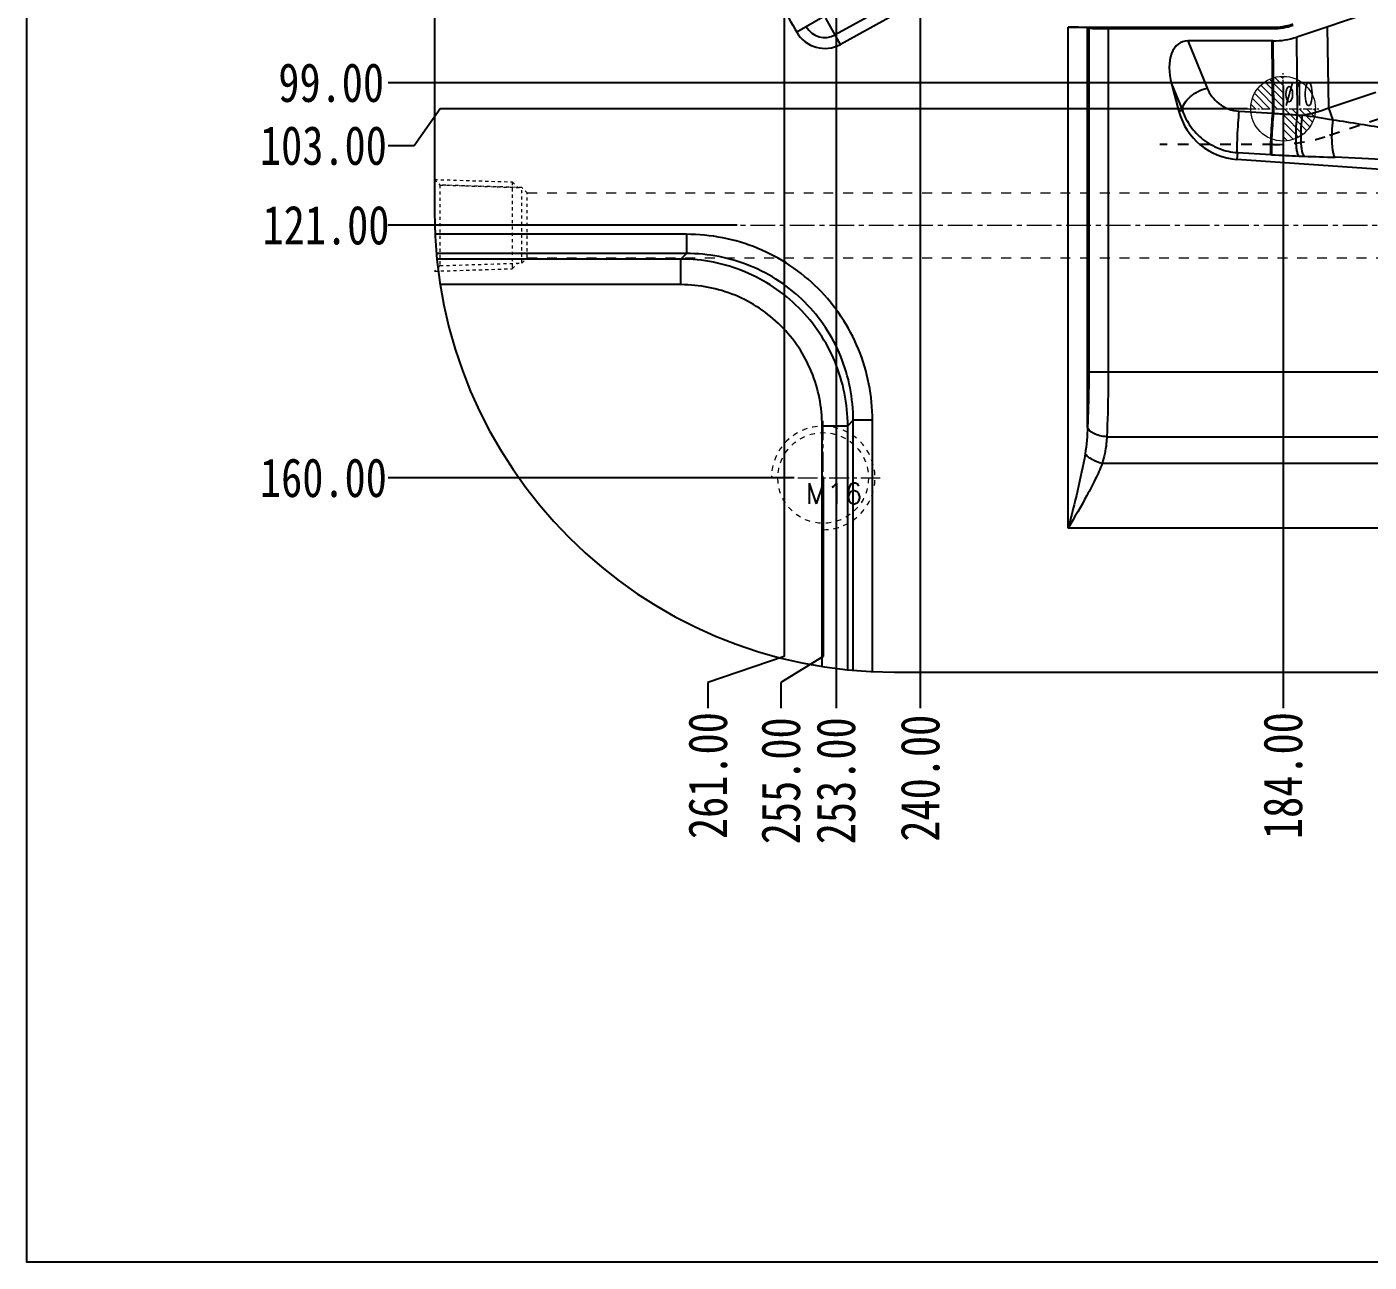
# Model space of a CAD drawing. Header units: millimetres. Extents: x 1205 to 2192, y -3369 to -2218.
# Drawn here: x 1205.3 to 1412.5, y -2752.1 to -2561.4 of the extents above; entities that cross this region are included whole.
import ezdxf

# ---------------------------------------------------------------- set-up
doc = ezdxf.new("R2010")
doc.units = ezdxf.units.MM
doc.header["$LTSCALE"] = 16.335
doc.header["$PDMODE"] = 3
doc.header["$PDSIZE"] = 0.3125
doc.linetypes.add('CENTER', pattern=[0.6, 0.375, -0.075, 0.075, -0.075])
doc.linetypes.add('HIDDEN', pattern=[0.2, 0.1, -0.1])
doc.layers.get('0').update_dxf_attribs({"linetype": 'CONTINUOUS'})
doc.layers.get('Defpoints').update_dxf_attribs({"linetype": 'CONTINUOUS'})
for name, color, linetype, lineweight in [('cool', 153, 'HIDDEN', 9), ('epin', 13, 'CONTINUOUS', 9), ('screw', 33, 'CONTINUOUS', 13)]:
    doc.layers.add(name, color=color, linetype=linetype, lineweight=lineweight)
doc.layers.add('DEFAULT_2', color=8, linetype='HIDDEN')
doc.layers.add('DIM', color=3, linetype='CONTINUOUS')
doc.styles.get("Standard").update_dxf_attribs({"font": 'txt', "width": 0.8})
doc.styles.add('TXT', font='txt.shx', dxfattribs={"bigfont": 'gbcbig.shx'})
doc.styles.add('TXT05', font='txt.shx', dxfattribs={"width": 0.5, "bigfont": 'gbcbig.shx'})
doc.dimstyles.new('11', dxfattribs={"dimtxt": 10, "dimasz": 10, "dimexe": 0, "dimexo": 0, "dimgap": 0, "dimtad": 0, "dimzin": 0, "dimdsep": 46, "dimtxsty": 'Standard', "dimcen": 0, "dimclrd": 4, "dimclre": 4, "dimclrt": 6, "dimazin": 0, "dimtfac": 1, "dimtofl": 0, "dimtmove": 0, "dimatfit": 3, "dimfxl": 0, "dimtolj": 1, "dimtzin": 0, "dimarcsym": 0})

# ---------------------------------------------------------------- blocks, each defined once
blk = doc.blocks.new('cool_jt_f12')
at = {"layer": 'cool', "ltscale": 0.3}
for p, q in [((0, 7.0785), (0.856, 6.2225)), ((0, 7.0785), (12, 6.7035)), ((0.856, 6.2225), (0.856, -6.2225)), ((13.5, 5.827375), (0.856, 6.2225)), ((0.856, 6.2225), (13.5, 5.827375)), ((12, 6.7035), (12.856, 5.8475)), ((12, 6.7035), (12, -6.7035)), ((14.327375, 5), (13.5, 5.827375)), ((13.5, -5.827375), (13.5, 5.827375)), ((14.327375, -5), (14.327375, 5)), ((0.856, -6.2225), (13.5, -5.827375)), ((12, -6.7035), (12.856, -5.8475)), ((13.5, -5.827375), (14.327375, -5)), ((0.856, -6.2225), (0, -7.0785)), ((0, -7.0785), (12, -6.7035))]:
    blk.add_line(p, q, dxfattribs=at)
blk = doc.blocks.new('02')
at = {"layer": 'cool', "ltscale": 0.932966}
for p, q in [((1262.52, -963.86), (1863.86, -963.86)), ((1262.52, -973.86), (1863.86, -973.86))]:
    blk.add_line(p, q, dxfattribs=at)
at = {"layer": 'cool', "color": 1, "linetype": 'CENTER', "ltscale": 0.621977}
blk.add_line((1248.19, -968.86), (1878.19, -968.86), dxfattribs=at)
at = {"layer": 'cool', "ltscale": 0.932966}
blk.add_blockref('cool_jt_f12', (1248.19, -968.86), dxfattribs=at)
blk = doc.blocks.new('epin_ejp_10')
at = {"layer": 'epin'}
h = blk.add_hatch(dxfattribs=at)
h.set_pattern_fill('_ANSI31', color=123, scale=0.25, angle=90, style=0)
h.set_pattern_definition([(135, (-1645.23396, 6741.0989), (-0.56126601, -0.56126601), [])])
h.paths.add_polyline_path([(0, 5, 0.414214), (-5, 0), (0, 0)])
h.paths.add_polyline_path([(5, 0), (0, 0), (0, -5, 0.414214)])
at = {"layer": 'epin', "color": 1, "linetype": 'CENTER', "ltscale": 0.219913}
for p, q in [((0, -5.5), (0, 5.5)), ((-5.5, 0), (5.5, 0))]:
    blk.add_line(p, q, dxfattribs=at)
at = {"layer": 'epin'}
blk.add_circle((0, 0), 5, dxfattribs=at)
at = {"layer": 'epin', "color": 6, "style": 'TXT05', "width": 0.5}
blk.add_text('%%c10', height=3.5, dxfattribs=at).set_placement((0.2, 0.5))
blk = doc.blocks.new('*D274')
at = {"layer": 'Defpoints', "color": 0, "transparency": 16777216}
for p in [(1583.19, -2471.02), (1399.19, -2570.41), (1399.19, -2666.58)]:
    blk.add_point(p, dxfattribs=at)
at = {"layer": 'DIM', "color": 4, "lineweight": -2, "transparency": 16777216}
blk.add_line((1399.19, -2570.41), (1399.19, -2666.58), dxfattribs=at)
at = {"layer": 'DIM', "color": 6, "transparency": 16777216, "insert": (1399.19, -2676.98), "char_height": 6, "attachment_point": 5, "rotation": 90}
blk.add_mtext('\\A1;184.00', dxfattribs=at)
blk = doc.blocks.new('*D275')
at = {"layer": 'Defpoints', "color": 0, "transparency": 16777216}
for p in [(1583.19, -2471.02), (1343.19, -2546.02), (1343.19, -2666.58)]:
    blk.add_point(p, dxfattribs=at)
at = {"layer": 'DIM', "color": 4, "lineweight": -2, "transparency": 16777216}
blk.add_line((1343.19, -2546.02), (1343.19, -2666.58), dxfattribs=at)
at = {"layer": 'DIM', "color": 6, "transparency": 16777216, "insert": (1343.19, -2677.38), "char_height": 6, "attachment_point": 5, "rotation": 90}
blk.add_mtext('\\A1;240.00', dxfattribs=at)
blk = doc.blocks.new('*D276')
at = {"layer": 'Defpoints', "color": 0, "transparency": 16777216}
for p in [(1583.19, -2471.02), (1328.19, -2631.02), (1321.68, -2666.58)]:
    blk.add_point(p, dxfattribs=at)
at = {"layer": 'DIM', "color": 4, "lineweight": -2, "transparency": 16777216}
for p, q in [((1328.19, -2631.02), (1328.19, -2658.58)), ((1328.19, -2658.58), (1321.68, -2662.58)), ((1321.68, -2662.58), (1321.68, -2666.58))]:
    blk.add_line(p, q, dxfattribs=at)
at = {"layer": 'DIM', "color": 6, "transparency": 16777216, "insert": (1321.68, -2677.78), "char_height": 6, "attachment_point": 5, "rotation": 90}
blk.add_mtext('\\A1;255.00', dxfattribs=at)
blk = doc.blocks.new('*D277')
at = {"layer": 'Defpoints', "color": 0, "transparency": 16777216}
for p in [(1583.19, -2471.02), (1330.19, -2519.41), (1330.19, -2666.58)]:
    blk.add_point(p, dxfattribs=at)
at = {"layer": 'DIM', "color": 4, "lineweight": -2, "transparency": 16777216}
blk.add_line((1330.19, -2519.41), (1330.19, -2666.58), dxfattribs=at)
at = {"layer": 'DIM', "color": 6, "transparency": 16777216, "insert": (1330.19, -2677.78), "char_height": 6, "attachment_point": 5, "rotation": 90}
blk.add_mtext('\\A1;253.00', dxfattribs=at)
blk = doc.blocks.new('*D278')
at = {"layer": 'Defpoints', "color": 0, "transparency": 16777216}
for p in [(1583.19, -2471.02), (1322.19, -2485.81), (1310.41, -2666.58)]:
    blk.add_point(p, dxfattribs=at)
at = {"layer": 'DIM', "color": 4, "lineweight": -2, "transparency": 16777216}
for p, q in [((1322.19, -2485.81), (1322.19, -2658.58)), ((1322.19, -2658.58), (1310.41, -2662.58)), ((1310.41, -2662.58), (1310.41, -2666.58))]:
    blk.add_line(p, q, dxfattribs=at)
at = {"layer": 'DIM', "color": 6, "transparency": 16777216, "insert": (1310.41, -2676.98), "char_height": 6, "attachment_point": 5, "rotation": 90}
blk.add_mtext('\\A1;261.00', dxfattribs=at)
blk = doc.blocks.new('*D280')
at = {"layer": 'Defpoints', "color": 0, "transparency": 16777216}
for p in [(1583.19, -2471.02), (1261.05, -2570.02), (1565.69, -2570.02)]:
    blk.add_point(p, dxfattribs=at)
at = {"layer": 'DIM', "color": 4, "lineweight": -2, "transparency": 16777216}
blk.add_line((1565.69, -2570.02), (1261.05, -2570.02), dxfattribs=at)
at = {"layer": 'DIM', "color": 6, "transparency": 16777216, "insert": (1252.25, -2570.02), "char_height": 6, "attachment_point": 5}
blk.add_mtext('\\A1;99.00', dxfattribs=at)
blk = doc.blocks.new('*D281')
at = {"layer": 'Defpoints', "color": 0, "transparency": 16777216}
for p in [(1583.19, -2471.02), (1393.69, -2574.02), (1261.05, -2579.73)]:
    blk.add_point(p, dxfattribs=at)
at = {"layer": 'DIM', "color": 4, "lineweight": -2, "transparency": 16777216}
for p, q in [((1269.05, -2574.02), (1265.05, -2579.73)), ((1393.69, -2574.02), (1269.05, -2574.02)), ((1265.05, -2579.73), (1261.05, -2579.73))]:
    blk.add_line(p, q, dxfattribs=at)
at = {"layer": 'DIM', "color": 6, "transparency": 16777216, "insert": (1251.05, -2579.73), "char_height": 6, "attachment_point": 5}
blk.add_mtext('\\A1;103.00', dxfattribs=at)
blk = doc.blocks.new('*D282')
at = {"layer": 'Defpoints', "color": 0, "transparency": 16777216}
for p in [(1583.19, -2471.02), (1261.05, -2592.02), (1314.9, -2592.02)]:
    blk.add_point(p, dxfattribs=at)
at = {"layer": 'DIM', "color": 4, "lineweight": -2, "transparency": 16777216}
blk.add_line((1314.9, -2592.02), (1261.05, -2592.02), dxfattribs=at)
at = {"layer": 'DIM', "color": 6, "transparency": 16777216, "insert": (1251.45, -2592.02), "char_height": 6, "attachment_point": 5}
blk.add_mtext('\\A1;121.00', dxfattribs=at)
blk = doc.blocks.new('*D283')
at = {"layer": 'Defpoints', "color": 0, "transparency": 16777216}
for p in [(1583.19, -2471.02), (1261.05, -2631.02), (1323.7, -2631.02)]:
    blk.add_point(p, dxfattribs=at)
at = {"layer": 'DIM', "color": 4, "lineweight": -2, "transparency": 16777216}
blk.add_line((1323.7, -2631.02), (1261.05, -2631.02), dxfattribs=at)
at = {"layer": 'DIM', "color": 6, "transparency": 16777216, "insert": (1251.05, -2631.02), "char_height": 6, "attachment_point": 5}
blk.add_mtext('\\A1;160.00', dxfattribs=at)
blk = doc.blocks.new('screw_m16_g')
at = {"layer": 'screw', "color": 1, "linetype": 'CENTER', "ltscale": 0.497582}
for p, q in [((0, -8.8), (0, 8.8)), ((-8.8, 0), (8.8, 0))]:
    blk.add_line(p, q, dxfattribs=at)
at = {"layer": 'screw', "color": 33, "linetype": 'HIDDEN', "ltscale": 0.497582}
blk.add_circle((0, 0), 7, dxfattribs=at)
at = {"layer": 'screw', "color": 92, "linetype": 'HIDDEN', "ltscale": 0.497582}
blk.add_arc((0, 0), 8, 270, 180, dxfattribs=at)
at = {"layer": 'screw', "color": 6, "style": 'TXT'}
blk.add_text('M16', height=3.2, dxfattribs=at).set_placement((-2.72, -4))

msp = doc.modelspace()

# ---------------------------------------------------------------- linework, layer by layer
at = {"color": 7, "linetype": 'Continuous'}
for p, q in [((1268.194, -2352.018), (1268.194, -2590.018)), ((1354.696, -2550.95), (1330.855, -2564.083)), ((1345.816, -2553.925), (1330.045, -2562.612)), ((1413.283, -2558.959), (1401.298, -2562.954)), ((1328.126, -2559.888), (1324.123, -2562.221)), ((1330.855, -2564.083), (1328.62, -2560.024)), ((1366.017, -2638.781), (1366.017, -2561.437)), ((1366.017, -2561.437), (1397.584, -2561.437)), ((1369.006, -2623.131), (1369.006, -2561.509)), ((1369.204, -2561.568), (1369.006, -2561.509)), ((1369.204, -2561.568), (1369.204, -2614.708)), ((1372.192, -2561.64), (1372.192, -2614.659)), ((1372.192, -2561.64), (1397.584, -2561.64)), ((1397.584, -2561.64), (1397.584, -2561.437)), ((1401.442, -2574.979), (1401.298, -2562.954)), ((1406.275, -2573.87), (1406.031, -2561.376)), ((1384.482, -2563.546), (1387.472, -2570.828)), ((1397.65, -2563.546), (1384.482, -2563.546)), ((1397.609, -2574.713), (1397.516, -2563.546)), ((1397.744, -2574.722), (1397.65, -2563.546)), ((1381.968, -2570.173), (1383.667, -2574.311)), ((1381.968, -2570.173), (1383.116, -2574.458)), ((1406.275, -2573.87), (1413.528, -2571.452)), ((1383.667, -2574.311), (1383.116, -2574.458)), ((1392.427, -2574.395), (1397.609, -2574.713)), ((1397.609, -2574.713), (1397.744, -2574.722)), ((1406.905, -2575.76), (1406.275, -2573.87)), ((1392.152, -2580.787), (1392.078, -2581.846)), ((1541.426, -2592.289), (1392.078, -2581.846)), ((1392.152, -2580.787), (1397.335, -2581.105)), ((1397.335, -2581.105), (1397.478, -2581.114)), ((1307.084, -2593.41), (1268.275, -2593.41)), ((1307.084, -2593.41), (1307.084, -2596.381)), ((1307.084, -2596.381), (1268.479, -2596.381)), ((1306.244, -2597.221), (1307.084, -2596.381)), ((1306.244, -2597.221), (1268.56, -2597.221)), ((1306.244, -2601.182), (1306.244, -2597.221)), ((1306.244, -2601.182), (1269.077, -2601.182)), ((1369.204, -2614.659), (1372.192, -2614.661)), ((1372.192, -2614.659), (1564.234, -2614.659)), ((1328.03, -2660.135), (1328.03, -2622.968)), ((1328.03, -2622.968), (1331.991, -2622.968)), ((1331.991, -2622.968), (1332.831, -2622.128)), ((1331.991, -2660.652), (1331.991, -2622.968)), ((1332.831, -2660.732), (1332.831, -2622.128)), ((1335.802, -2622.128), (1332.831, -2622.128)), ((1335.802, -2660.937), (1335.802, -2622.128)), ((1371.993, -2624.659), (1564.802, -2624.659)), ((1565.221, -2628.781), (1371.26, -2628.781)), ((1565.906, -2638.781), (1366.017, -2638.781)), ((1339.194, -2661.018), (1559.795, -2661.018))]:
    msp.add_line(p, q, dxfattribs=at)
msp.add_lwpolyline([(1205.268, -2217.543), (2177.262, -2217.543), (2177.262, -2752.101), (1205.268, -2752.101)], close=True)
for centre, radius, start, end in [((1506.315, -2456.018), 210.868, 207.45552, 210.23869), ((1397.574, -2551.541), 9.897, 270.05926, 288.37569), ((1328.443, -2559.703), 5, 210.23869, 298.8471), ((1328.443, -2559.703), 3.321, 210.23869, 298.8471), ((1352.545, -2533.439), 32.877, 300.04559, 300.44472), ((1397.638, -2551.935), 11.61, 270.05926, 288.37568), ((1392.776, -2571.87), 10, 195, 266), ((1412.673, -2397.234), 178.099, 266.38442, 266.6311), ((1398.07, -2552.719), 22.687, 280.50771, 291.20179), ((1379.073, -2738.237), 164.843, 80.27983, 81.93253), ((1354.264, -2924.827), 353.013, 80.02233, 81.42411), ((1408.861, -2394.378), 187.083, 266.51175, 267.78353), ((1416.53, -2199.213), 382.398, 267.76619, 267.88764), ((1392.442, -2992.71), 411.454, 86.7978, 87.93879), ((1339.194, -2590.018), 71, 180, 269.99993)]:
    msp.add_arc(centre, radius, start, end, dxfattribs=at)
for centre, major_axis, ratio, start_param, end_param in [((1397.58, -2551.576), (-1.612, 9.934), 0.9985935, -3.3022455, -2.9809398), ((1366.017, -2561.516), (3, 0), 0.0261859, 0.0872665, 1.5707963), ((1372.192, -2561.562), (3, 0), 0.0261859, -3.0543262, -1.5707963), ((1386.138, -2570.043), (-2.594, 6.317), 0.5857503, -0.2360064, 1.3548719)]:
    msp.add_ellipse(centre, major_axis=major_axis, ratio=ratio, start_param=start_param, end_param=end_param, dxfattribs=at)
for points, knots in [([(1383.667, -2574.311), (1383.643, -2573.537), (1384.339, -2572.56), (1385.333, -2571.781), (1386.221, -2571.244), (1386.962, -2570.959), (1387.472, -2570.828)], [0, 0, 0, 0, 0.428337, 0.5650262, 0.7084264, 1, 1, 1, 1]), ([(1387.472, -2570.828), (1387.658, -2571.281), (1388.16, -2572.167), (1389.264, -2573.289), (1390.718, -2574.113), (1391.846, -2574.359), (1392.427, -2574.395)], [0, 0, 0, 0, 0.2287714, 0.4702183, 0.727844, 1, 1, 1, 1]), ([(1383.667, -2574.311), (1383.966, -2575.166), (1384.819, -2576.823), (1386.765, -2578.87), (1389.275, -2580.303), (1391.185, -2580.724), (1392.152, -2580.787)], [0, 0, 0, 0, 0.2413044, 0.4886213, 0.7420395, 1, 1, 1, 1]), ([(1392.152, -2580.787), (1392.131, -2580.686), (1392.12, -2580.398), (1392.112, -2579.864), (1392.128, -2579.13), (1392.172, -2577.906), (1392.264, -2576.31), (1392.365, -2575.016), (1392.427, -2574.395)], [0, 0, 0, 0, 0.0484206, 0.133884, 0.2508946, 0.3919011, 0.7077176, 1, 1, 1, 1]), ([(1397.335, -2581.105), (1397.314, -2581.004), (1397.303, -2580.717), (1397.295, -2580.182), (1397.31, -2579.449), (1397.355, -2578.225), (1397.446, -2576.628), (1397.548, -2575.334), (1397.609, -2574.713)], [0, 0, 0, 0, 0.0484206, 0.133884, 0.2508946, 0.3919011, 0.7077176, 1, 1, 1, 1]), ([(1397.478, -2581.114), (1397.456, -2581.013), (1397.443, -2580.725), (1397.433, -2580.191), (1397.447, -2579.457), (1397.489, -2578.234), (1397.58, -2576.637), (1397.682, -2575.343), (1397.744, -2574.722)], [0, 0, 0, 0, 0.0484717, 0.1339491, 0.2509552, 0.3919469, 0.707727, 1, 1, 1, 1]), ([(1397.744, -2574.722), (1398.054, -2574.743), (1399.287, -2574.829), (1400.519, -2574.914), (1401.442, -2574.979)], [0, 0, 0, 0, 0.2515435, 1, 1, 1, 1]), ([(1401.625, -2581.321), (1401.549, -2581.234), (1401.438, -2580.942), (1401.323, -2580.408), (1401.24, -2579.677), (1401.194, -2578.804), (1401.191, -2577.84), (1401.243, -2576.552), (1401.338, -2575.593), (1401.442, -2574.979)], [0, 0, 0, 0, 0.0540692, 0.14112, 0.2575702, 0.3968294, 0.5502961, 0.7085026, 1, 1, 1, 1]), ([(1402.435, -2581.352), (1402.355, -2581.267), (1402.235, -2580.976), (1402.109, -2580.443), (1402.017, -2579.714), (1401.965, -2578.844), (1401.956, -2577.882), (1402.004, -2576.597), (1402.101, -2575.639), (1402.207, -2575.025)], [0, 0, 0, 0, 0.0548286, 0.1420693, 0.2583858, 0.3973402, 0.5504592, 0.708394, 1, 1, 1, 1]), ([(1407.241, -2581.522), (1407.166, -2581.447), (1407.05, -2581.194), (1406.926, -2580.725), (1406.829, -2580.087), (1406.74, -2579.013), (1406.735, -2577.551), (1406.826, -2576.354), (1406.905, -2575.76)], [0, 0, 0, 0, 0.054377, 0.1385458, 0.2502457, 0.3844873, 0.6924439, 1, 1, 1, 1]), ([(1335.802, -2622.128), (1335.801, -2620.25), (1335.438, -2616.483), (1333.809, -2611.054), (1331.15, -2606.045), (1327.557, -2601.657), (1323.17, -2598.064), (1318.161, -2595.403), (1312.73, -2593.774), (1308.962, -2593.41), (1307.084, -2593.41)], [0, 0, 0, 0, 0.1250026, 0.2499882, 0.3749738, 0.4999571, 0.6249425, 0.7499496, 0.8749809, 1, 1, 1, 1]), ([(1332.831, -2622.128), (1332.834, -2620.443), (1332.516, -2617.063), (1331.065, -2612.188), (1328.686, -2607.689), (1325.464, -2603.751), (1321.525, -2600.528), (1317.026, -2598.148), (1312.15, -2596.696), (1308.769, -2596.377), (1307.084, -2596.381)], [0, 0, 0, 0, 0.1249962, 0.2499807, 0.3749688, 0.4999568, 0.624947, 0.7499569, 0.8749873, 1, 1, 1, 1]), ([(1331.991, -2622.968), (1331.986, -2621.286), (1331.65, -2617.913), (1330.178, -2613.054), (1327.787, -2608.573), (1324.566, -2604.645), (1320.639, -2601.425), (1316.157, -2599.034), (1311.299, -2597.562), (1307.926, -2597.226), (1306.244, -2597.221)], [0, 0, 0, 0, 0.1249861, 0.2500076, 0.3750039, 0.5000185, 0.6250208, 0.7499923, 0.875005, 1, 1, 1, 1]), ([(1328.03, -2622.968), (1328.03, -2621.543), (1327.753, -2618.684), (1326.115, -2613.21), (1322.084, -2607.127), (1316.002, -2603.097), (1310.527, -2601.459), (1307.669, -2601.182), (1306.244, -2601.182)], [0, 0, 0, 0, 0.1253047, 0.2506351, 0.5000186, 0.7493649, 0.8746863, 1, 1, 1, 1]), ([(1369.204, -2614.708), (1369.204, -2615.441), (1369.187, -2618.25), (1369.11, -2621.058), (1369.006, -2623.131)], [0, 0, 0, 0, 0.2609183, 1, 1, 1, 1]), ([(1372.192, -2614.659), (1372.192, -2615.529), (1372.176, -2618.863), (1372.099, -2622.197), (1371.993, -2624.659)], [0, 0, 0, 0, 0.2609809, 1, 1, 1, 1]), ([(1371.993, -2624.659), (1371.625, -2624.643), (1370.917, -2624.542), (1369.835, -2624.186), (1369.075, -2623.595), (1369.006, -2623.131)], [0, 0, 0, 0, 0.3145231, 0.5998515, 1, 1, 1, 1]), ([(1371.993, -2624.659), (1371.975, -2625.007), (1371.862, -2626.4), (1371.581, -2627.782), (1371.26, -2628.781)], [0, 0, 0, 0, 0.2493747, 1, 1, 1, 1]), ([(1368.639, -2627.281), (1368.329, -2629.204), (1367.48, -2633.049), (1366.508, -2636.858), (1366.017, -2638.781)], [0, 0, 0, 0, 0.4954224, 1, 1, 1, 1]), ([(1371.26, -2628.781), (1370.718, -2628.65), (1369.95, -2628.357), (1369.1, -2627.785), (1368.766, -2627.453), (1368.639, -2627.281)], [0, 0, 0, 0, 0.5447387, 0.7902976, 1, 1, 1, 1]), ([(1371.26, -2628.781), (1370.951, -2629.616), (1370.208, -2631.29), (1368.461, -2634.629), (1367, -2637.108), (1366.017, -2638.781)], [0, 0, 0, 0, 0.2364551, 0.4851777, 1, 1, 1, 1])]:
    msp.add_open_spline(points, degree=3, knots=knots, dxfattribs=at)
for points in [[(1402.435, -2581.352), (1404.037, -2581.411), (1405.639, -2581.465), (1407.241, -2581.522)], [(1369.006, -2623.131), (1368.971, -2624.519), (1368.859, -2625.91), (1368.639, -2627.281)]]:
    msp.add_open_spline(points, degree=3, dxfattribs=at)
at = {"layer": 'DEFAULT_2', "color": 8, "linetype": 'HIDDEN'}
for p, q in [((1417.194, -2574.521), (1406.358, -2578.133)), ((1397.65, -2579.546), (1380.192, -2579.546))]:
    msp.add_line(p, q, dxfattribs=at)
msp.add_arc((1397.65, -2552.01), 27.536, 269.99995, 288.435, dxfattribs=at)

# ---------------------------------------------------------------- block references
msp.add_blockref('02', (20, -1623.161))
at = {"layer": 'epin'}
msp.add_blockref('epin_ejp_10', (1399.194, -2574.018), dxfattribs=at)
at = {"layer": 'screw'}
msp.add_blockref('screw_m16_g', (1328.194, -2631.018), dxfattribs=at)

# ---------------------------------------------------------------- dimensions: what is measured, and where the dimension line sits
at = {"layer": 'DIM'}
for feature_location, offset, dtype, picture, middle in [((1393.694, -2574.018), (-132.639, -5.715), 0, '*D281', (1251.055, -2579.733)), ((1323.705, -2631.018), (-62.65, 0), 0, '*D283', (1251.055, -2631.018)), ((1314.904, -2592.018), (-53.85, 0), 0, '*D282', (1251.455, -2592.018)), ((1565.694, -2570.018), (-304.639, 0), 0, '*D280', (1252.255, -2570.018)), ((1322.194, -2485.805), (-11.788, -180.776), 1, '*D278', (1310.406, -2676.981)), ((1328.194, -2631.018), (-6.516, -35.563), 1, '*D276', (1321.678, -2677.781)), ((1330.194, -2519.406), (0, -147.175), 1, '*D277', (1330.194, -2677.781)), ((1343.194, -2546.018), (0, -120.563), 1, '*D275', (1343.194, -2677.381)), ((1399.194, -2570.407), (0, -96.174), 1, '*D274', (1399.194, -2676.981))]:
    dim = msp.add_ordinate_dim(feature_location=feature_location, offset=offset, dtype=dtype, origin=(1583.194, -2471.018), dimstyle='11', override={"dimtxt": 6, "dimasz": 2}, dxfattribs=at)
    dim.commit()
    dim.dimension.update_dxf_attribs({"geometry": picture, "text_midpoint": middle})

doc.saveas('drawing.dxf')
